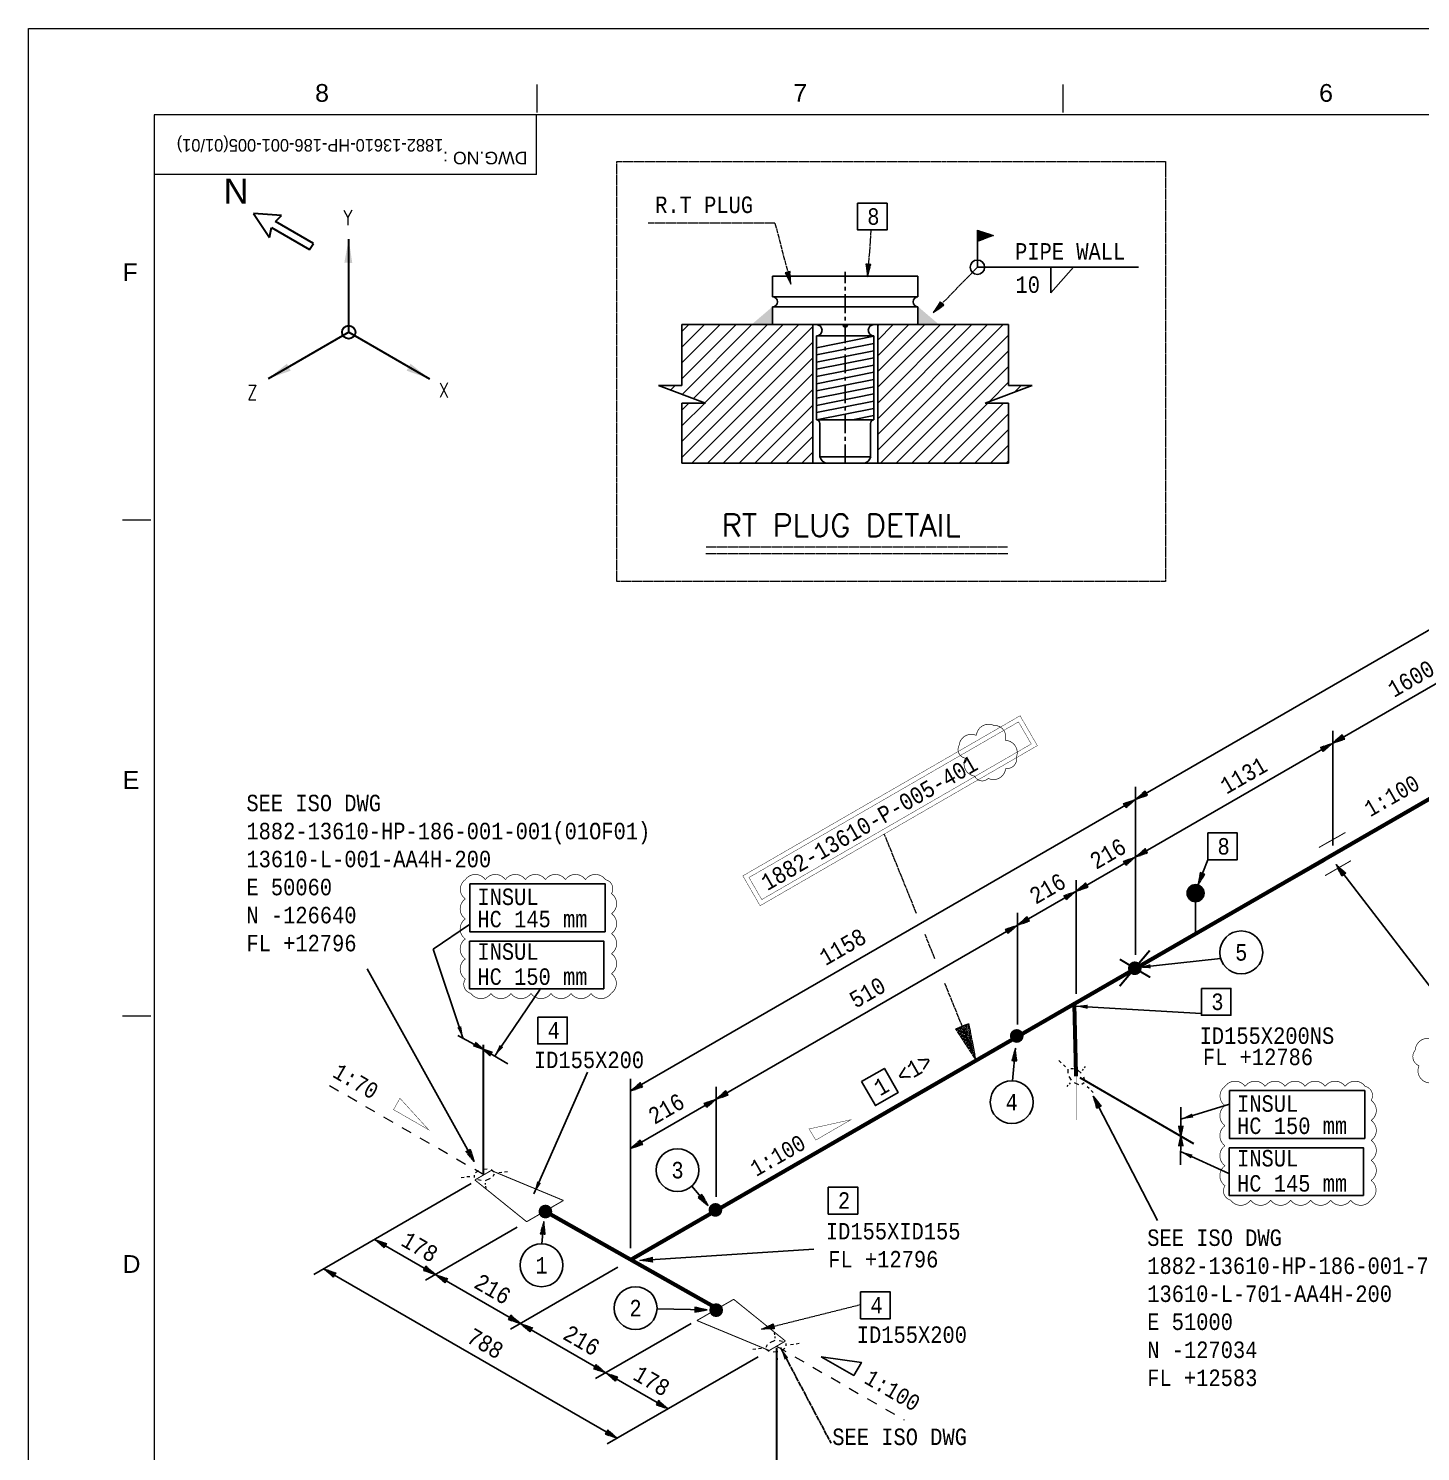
# Model space of a CAD drawing. Header units: inches. Extents: x 1131 to 1972, y 12 to 606.
# Drawn here: x 1131.3 to 1409.6, y 322.1 to 606.5 of the extents above; entities that cross this region are included whole.
import ezdxf
from ezdxf.enums import TextEntityAlignment as Align

# ---------------------------------------------------------------- set-up
doc = ezdxf.new("R2010")
doc.units = ezdxf.units.IN
doc.header["$MEASUREMENT"] = 0
for name, pattern in [('CENTER', [2, 1.25, -0.25, 0.25, -0.25]), ('Dashed', [4.18782, 2.09391, -2.09391]), ('Solid', [1, 1, 0])]:
    doc.linetypes.add(name, pattern=pattern)
for name, color, linetype in [('1', 7, 'Continuous'), ('2', 2, 'Continuous'), ('3', 7, 'Continuous'), ('4', 7, 'Continuous'), ('BG 0 -1', 7, 'Continuous'), ('Border', 7, 'Continuous'), ('CO', 7, 'Continuous'), ('DIM-LINES', 7, 'Continuous'), ('DIM-TEXT', 7, 'Continuous'), ('DIMLINES', 7, 'Continuous'), ('FITTINGS', 7, 'Continuous'), ('FRAME', 7, 'Continuous'), ('ISO-TEXT', 7, 'Continuous'), ('NOZZLES', 7, 'Continuous'), ('PIPE', 7, 'Continuous'), ('Rev.4', 6, 'Continuous'), ('WELDS', 7, 'Continuous')]:
    doc.layers.add(name, color=color, linetype=linetype)
for name, color, linetype, lineweight in [('dottedUndimensionedSymbol', 2, 'Dashed', 13), ('fittingDimension', 2, 'Solid', 13), ('materialLabel', 2, 'Solid', 13), ('spool', 2, 'Solid', 13), ('weldCyanLabel', 4, 'Solid', 13), ('weldDimension', 2, 'Solid', 13)]:
    doc.layers.add(name, color=color, linetype=linetype, lineweight=lineweight)
doc.styles.add('Arial', font='arial.ttf')
doc.styles.add('fixedText', font='MONOTXT8.shx', dxfattribs={"width": 0.85})
doc.styles.add('MONOTXT', font='MONOTXT.shx', dxfattribs={"width": 0.8})
doc.styles.add('ROMANS', font='romans.shx', dxfattribs={"width": 0.8})
doc.styles.get("Standard").update_dxf_attribs({"font": 'arial.ttf'})
doc.dimstyles.new('ISO-25', dxfattribs={"dimtxt": 2.5, "dimasz": 2.5, "dimexe": 1.25, "dimexo": 0.625, "dimtad": 1, "dimtxsty": 'Standard', "dimcen": 2.5, "dimclre": 4, "dimadec": 0, "dimazin": 0, "dimtfac": 1, "dimtmove": 0, "dimatfit": 3, "dimfxl": 1, "dimarcsym": 0})

msp = doc.modelspace()

# ---------------------------------------------------------------- hatches: boundary and pattern name
at = {"linetype": 'Continuous'}
msp.add_hatch(color=2, dxfattribs=at).paths.add_polyline_path([(1364.58, 435.35), (1364.72, 435.35), (1364.87, 435.33), (1365.01, 435.3), (1365.16, 435.25), (1365.29, 435.19), (1365.42, 435.13), (1365.55, 435.05), (1365.67, 434.96), (1365.77, 434.86), (1365.87, 434.75), (1365.96, 434.63), (1366.04, 434.51), (1366.11, 434.37), (1366.17, 434.24), (1366.21, 434.1), (1366.25, 433.95), (1366.26, 433.81), (1366.27, 433.66), (1366.26, 433.51), (1366.25, 433.36), (1366.21, 433.22), (1366.17, 433.08), (1366.11, 432.94), (1366.04, 432.81), (1365.96, 432.69), (1365.87, 432.57), (1365.77, 432.46), (1365.67, 432.36), (1365.55, 432.27), (1365.42, 432.19), (1365.29, 432.12), (1365.16, 432.06), (1365.01, 432.02), (1364.87, 431.99), (1364.72, 431.97), (1364.58, 431.96), (1364.43, 431.97), (1364.28, 431.99), (1364.14, 432.02), (1364, 432.06), (1363.86, 432.12), (1363.73, 432.19), (1363.6, 432.27), (1363.49, 432.36), (1363.38, 432.46), (1363.28, 432.57), (1363.19, 432.69), (1363.11, 432.81), (1363.04, 432.94), (1362.98, 433.08), (1362.94, 433.22), (1362.91, 433.36), (1362.89, 433.51), (1362.88, 433.66), (1362.89, 433.81), (1362.91, 433.95), (1362.94, 434.1), (1362.98, 434.24), (1363.04, 434.37), (1363.11, 434.51), (1363.19, 434.63), (1363.28, 434.75), (1363.38, 434.86), (1363.49, 434.96), (1363.6, 435.05), (1363.73, 435.13), (1363.86, 435.19), (1364, 435.25), (1364.14, 435.3), (1364.28, 435.33), (1364.43, 435.35)])
at = {"layer": '2'}
for points in [[(1220.33, 403.13), (1222.17, 402.49), (1220.73, 403.77)], [(1223.93, 401.85), (1222.09, 402.49), (1223.53, 401.21)]]:
    msp.add_hatch(color=4, dxfattribs=at).paths.add_polyline_path(points)
at = {"layer": '4'}
h = msp.add_hatch(dxfattribs=at)
h.set_pattern_fill('ANSI31', color=4, scale=0.7, style=0)
h.set_pattern_definition([(45, (4568.7132, -12481.9308), (-1.57154482, 1.57154482), [])])
h.paths.add_polyline_path([(1322.5, 531.6), (1331.93, 535.13), (1327.22, 535.13), (1327.22, 547.29), (1301.23, 547.29), (1301.06, 547.13), (1301.06, 519.6), (1327.08, 519.6), (1327.22, 519.74), (1327.22, 531.6)])
h.paths.add_polyline_path([(1266.64, 531.6), (1261.92, 531.6), (1261.92, 519.6), (1288.08, 519.6), (1288.08, 547.29), (1261.92, 547.29), (1261.92, 535.13), (1257.21, 535.13)])
at = {"layer": 'DIM-LINES'}
for points in [[(1361.24, 387.04), (1361.64, 385.12), (1362.04, 387.04)], [(1362.04, 383.2), (1361.64, 385.12), (1361.24, 383.2)]]:
    msp.add_hatch(color=4, dxfattribs=at).paths.add_polyline_path(points)
at = {"layer": 'weldCyanLabel'}
h = msp.add_hatch(color=2, dxfattribs=at)
h.dxf.hatch_style = 1
h.paths.add_polyline_path([(1320.98, 566.17), (1320.98, 563.89), (1324.18, 565.11)])
at = {"layer": 'WELDS'}
h = msp.add_hatch(color=2, dxfattribs=at)
edge = h.paths.add_edge_path(flags=0)
edge.add_arc((1352.44, 418.65), 1.38, 180, 540, ccw=False)
h = msp.add_hatch(color=2, dxfattribs=at)
edge = h.paths.add_edge_path(flags=0)
edge.add_arc((1328.84, 405.12), 1.38, 180, 540, ccw=False)
h = msp.add_hatch(color=2, dxfattribs=at)
edge = h.paths.add_edge_path(flags=0)
edge.add_arc((1234.62, 370.02), 1.38, 180, 540, ccw=False)
h = msp.add_hatch(color=2, dxfattribs=at)
edge = h.paths.add_edge_path(flags=0)
edge.add_arc((1268.61, 370.35), 1.38, 180, 540, ccw=False)
h = msp.add_hatch(color=2, dxfattribs=at)
edge = h.paths.add_edge_path(flags=0)
edge.add_arc((1268.76, 350.31), 1.38, 180, 540, ccw=False)

# ---------------------------------------------------------------- linework, layer by layer
at = {"color": 2}
for p, q in [((1280.05, 550.87), (1280.05, 547.29)), ((1309.09, 550.87), (1309.09, 547.29)), ((1364.58, 425.36), (1364.58, 433.27))]:
    msp.add_line(p, q, dxfattribs=at)
at = {"color": 2, "linetype": 'Continuous'}
msp.add_circle((1364.58, 433.66), 1.7, dxfattribs=at)
at = {"layer": '1', "color": 1, "linetype": 'CENTER', "ltscale": 3}
msp.add_line((1294.57, 519.6), (1294.57, 557.85), dxfattribs=at)
at = {"layer": '2', "color": 4}
for p, q in [((1392.69, 439.36), (1419.26, 404.79)), ((1220.38, 380.06), (1199, 418.54)), ((1217.13, 405.21), (1222.17, 402.49)), ((1222.17, 402.49), (1220.33, 403.13)), ((1220.73, 403.77), (1222.17, 402.49)), ((1222.09, 402.49), (1223.93, 401.85)), ((1223.53, 401.21), (1222.09, 402.49)), ((1222.09, 402.49), (1227.13, 399.53)), ((1344.15, 393.08), (1356.99, 368.22)), ((1253.48, 360.24), (1288.26, 362.48))]:
    msp.add_line(p, q, dxfattribs=at)
at = {"layer": '2', "color": 2, "linetype": 'Dashed', "lineweight": 9}
for p, q in [((1222.3, 377.36), (1189.68, 396.19)), ((1280.84, 343.11), (1306.34, 328.38))]:
    msp.add_line(p, q, dxfattribs=at)
at = {"layer": '2', "color": 4}
for points in [[(1297.01, 571.57), (1302.91, 571.57), (1302.91, 566.21), (1297.01, 566.21)], [(1367.01, 445.69), (1372.91, 445.69), (1372.91, 440.33), (1367.01, 440.33)], [(1219.5, 435.54), (1246.56, 435.54), (1246.56, 425.95), (1219.5, 425.95)], [(1219.42, 424.08), (1246.27, 424.08), (1246.27, 414.57), (1219.42, 414.57)], [(1365.77, 414.61), (1371.67, 414.61), (1371.67, 409.25), (1365.77, 409.25)], [(1233.09, 408.9), (1238.99, 408.9), (1238.99, 403.54), (1233.09, 403.54)], [(1297.81, 395.99), (1302.38, 398.63), (1305.15, 393.82), (1300.59, 391.19)], [(1371.36, 394.21), (1398.42, 394.21), (1398.42, 384.63), (1371.36, 384.63)], [(1371.29, 382.76), (1398.13, 382.76), (1398.13, 373.25), (1371.29, 373.25)], [(1291.15, 374.9), (1297.05, 374.9), (1297.05, 369.53), (1291.15, 369.53)], [(1297.64, 353.97), (1303.54, 353.97), (1303.54, 348.61), (1297.64, 348.61)]]:
    msp.add_lwpolyline(points, close=True, dxfattribs=at)
at = {"layer": '2', "color": 4, "const_width": 0.3}
for points in [[(1220.33, 403.13), (1222.17, 402.49), (1220.73, 403.77)], [(1223.93, 401.85), (1222.09, 402.49), (1223.53, 401.21)]]:
    msp.add_lwpolyline(points, close=True, dxfattribs=at)
at = {"layer": '2', "color": 4}
for centre in [(1373.72, 421.82), (1327.84, 391.89), (1261.03, 378.3), (1233.84, 359.29), (1252.64, 350.72)]:
    msp.add_circle(centre, 4.29, dxfattribs=at)
at = {"layer": '3', "color": 2}
for p, q in [((1320.98, 558.77), (1320.98, 566.17)), ((1320.98, 558.77), (1353.19, 558.77)), ((1335.63, 553.67), (1340.16, 558.77)), ((1335.63, 558.77), (1335.63, 553.67))]:
    msp.add_line(p, q, dxfattribs=at)
at = {"layer": '3', "color": 3}
for p, q in [((1280.05, 556.95), (1280.05, 552.83)), ((1280.05, 556.95), (1309.09, 556.95)), ((1309.09, 556.95), (1309.09, 552.83)), ((1280.05, 552.83), (1309.09, 552.83)), ((1280.05, 550.87), (1309.09, 550.87)), ((1261.92, 535.13), (1261.92, 547.29)), ((1261.92, 547.29), (1327.22, 547.29)), ((1288.08, 547.29), (1288.08, 519.6)), ((1301.06, 547.29), (1301.06, 519.6)), ((1327.22, 535.13), (1327.22, 547.29)), ((1288.8, 545.03), (1300.3, 545.03)), ((1288.8, 545.03), (1288.8, 528.26)), ((1288.8, 542.68), (1300.3, 544.97)), ((1288.8, 541.24), (1300.3, 543.53)), ((1300.3, 545.03), (1300.3, 528.26)), ((1288.8, 539.8), (1300.3, 542.09)), ((1288.8, 538.36), (1300.3, 540.65)), ((1288.8, 536.91), (1300.3, 539.21)), ((1288.8, 535.47), (1300.3, 537.76)), ((1257.21, 535.13), (1261.92, 535.13)), ((1257.21, 535.13), (1266.64, 531.6)), ((1288.8, 534.03), (1300.3, 536.32)), ((1288.8, 532.59), (1300.3, 534.88)), ((1331.93, 535.13), (1322.5, 531.6)), ((1331.93, 535.13), (1327.22, 535.13)), ((1288.8, 531.15), (1300.3, 533.44)), ((1288.8, 529.7), (1300.3, 532)), ((1261.92, 531.6), (1266.64, 531.6)), ((1261.92, 519.6), (1261.92, 531.6)), ((1288.8, 528.26), (1300.3, 530.55)), ((1296.03, 528.26), (1300.3, 529.11)), ((1327.22, 531.6), (1322.5, 531.6)), ((1327.22, 519.6), (1327.22, 531.6)), ((1288.8, 528.26), (1300.3, 528.26)), ((1289.5, 527.56), (1289.5, 520.88)), ((1299.64, 527.56), (1299.64, 520.88)), ((1289.5, 520.88), (1299.64, 520.88)), ((1261.92, 519.6), (1327.22, 519.6))]:
    msp.add_line(p, q, dxfattribs=at)
at = {"layer": '3'}
msp.add_line((1290.69, 519.6), (1298.44, 519.6), dxfattribs=at)
at = {"layer": '3', "color": 3}
msp.add_lwpolyline([(1294.28, 547.29, 0.589, 0.589, 1.191456), (1294.86, 547.29, 0, 0, 0)], format="xyseb", dxfattribs=at)
for centre, radius, start, end in [((1280.05, 551.85), 0.982, 270, 90), ((1309.09, 551.85), 0.982, 90, 270), ((1288.8, 546.16), 1.13, 270, 90), ((1300.3, 546.16), 1.13, 90, 270), ((1288.8, 527.56), 0.7, 0, 90), ((1300.34, 527.56), 0.703, 93.9739, 179.9026), ((1291.21, 521.28), 1.76, 193.1432, 252.9181), ((1297.93, 521.28), 1.76, 287.0819, 346.8568)]:
    msp.add_arc(centre, radius, start, end, dxfattribs=at)
at = {"layer": '4', "color": 4}
for p, q in [((1251.66, 394.13), (1531.15, 555.49)), ((1251.66, 382.62), (1531.15, 543.98)), ((1200.46, 364.47), (1259.15, 330.59)), ((1190.29, 358.6), (1248.98, 324.72))]:
    msp.add_line(p, q, dxfattribs=at)
at = {"layer": '4', "color": 2}
for p, q in [((1392.01, 443.19), (1392.01, 466.1)), ((1352.6, 421.35), (1352.6, 454.89)), ((1340.7, 413.54), (1340.7, 436.23)), ((1329, 407.44), (1329, 429.72)), ((1251.66, 362.73), (1251.66, 396.57)), ((1268.77, 372.99), (1268.77, 394.94)), ((1219.78, 375.63), (1188.3, 357.45)), ((1229, 366.91), (1210.63, 356.3)), ((1249.12, 358.9), (1227.62, 346.5)), ((1263.76, 347.68), (1244.66, 336.66)), ((1277.15, 340.98), (1247, 323.57))]:
    msp.add_line(p, q, dxfattribs=at)
at = {"layer": '4', "color": 4}
msp.add_lwpolyline([(1289.75, 341), (1297.78, 339.87), (1296.25, 337.27), (1289.75, 341)], dxfattribs=at)
at = {"layer": '4', "color": 2}
msp.add_circle((1320.98, 558.77), 1.44, dxfattribs=at)
at = {"layer": '4', "color": 4}
for points in [[(1280.05, 550.91), (1275.81, 547.29), (1280.05, 547.29)], [(1309.09, 550.91), (1313.33, 547.29), (1309.09, 547.29)]]:
    msp.add_solid(points, dxfattribs=at)
at = {"layer": 'BG 0 -1', "color": 7, "linetype": 'Continuous', "lineweight": 9}
for p, q in [((1131.28, 12.49), (1131.28, 606.49)), ((1131.28, 606.49), (1972.28, 606.49)), ((1232.98, 589.66), (1232.98, 595.32)), ((1338.11, 589.66), (1338.11, 595.32)), ((1947.22, 589.24), (1156.4, 589.24)), ((1156.4, 589.24), (1156.4, 30.6)), ((1232.81, 577.27), (1232.81, 589.24)), ((1232.81, 577.27), (1156.4, 577.27)), ((1155.77, 508.2), (1150.11, 508.2)), ((1155.77, 409.06), (1150.11, 409.06))]:
    msp.add_line(p, q, dxfattribs=at)
at = {"layer": 'CO', "color": 2, "linetype": 'Continuous'}
for p, q in [((1301.06, 547.13), (1301.23, 547.29)), ((1327.08, 519.6), (1327.22, 519.74))]:
    msp.add_line(p, q, dxfattribs=at)
at = {"layer": 'DIM-LINES', "color": 4}
for p, q in [((1367.06, 440.33), (1365.07, 435.27)), ((1328.02, 396.17), (1328.56, 402.65)), ((1361.64, 385.11), (1361.64, 390.87)), ((1361.64, 385.12), (1361.24, 387.04)), ((1361.24, 387.04), (1362.04, 387.04)), ((1362.04, 387.04), (1361.64, 385.12)), ((1361.24, 383.2), (1361.64, 385.12)), ((1361.56, 379.35), (1361.64, 385.11)), ((1361.64, 385.12), (1362.04, 383.2)), ((1362.04, 383.2), (1361.24, 383.2)), ((1263.88, 375.09), (1267.15, 371.24)), ((1233.93, 363.57), (1234.31, 368.04)), ((1256.93, 350.56), (1266.96, 350.36))]:
    msp.add_line(p, q, dxfattribs=at)
at = {"layer": 'DIM-LINES', "color": 4, "const_width": 0.3}
for points in [[(1361.24, 387.04), (1361.64, 385.12), (1362.04, 387.04)], [(1362.04, 383.2), (1361.64, 385.12), (1361.24, 383.2)]]:
    msp.add_lwpolyline(points, close=True, dxfattribs=at)
at = {"layer": 'DIMLINES', "color": 2, "linetype": 'Continuous', "lineweight": 30}
for p, q in [((1222.17, 403.37), (1222.17, 377.45)), ((1364.25, 383.54), (1341.53, 396.74)), ((1280.85, 342.78), (1280.85, 316.86))]:
    msp.add_line(p, q, dxfattribs=at)
at = {"layer": 'dottedUndimensionedSymbol', "flags": 128}
for points in [[(1337.28, 400.19), (1337.75, 399.75)], [(1338.18, 399.36), (1338.59, 398.98)], [(1339.14, 397.67), (1339.14, 398.47)], [(1339.63, 398.61), (1340.21, 398.61)], [(1341.05, 398.29), (1341.69, 397.66)], [(1342.13, 398.47), (1341.91, 398.23)], [(1342.55, 399), (1342.34, 398.72)], [(1339.81, 396.31), (1339.35, 396.99)], [(1339.38, 395.49), (1339.6, 395.73)], [(1341.22, 395.37), (1340.38, 395.75)], [(1342.29, 395.75), (1341.85, 395.42)], [(1342.2, 396.98), (1342.41, 396.3)], [(1338.89, 395.03), (1339.15, 395.26)], [(1343.33, 394.6), (1342.92, 394.98)], [(1344.15, 393.85), (1343.74, 394.22)], [(1222.04, 378.52), (1222.99, 378.58)], [(1222.09, 380.07), (1222.13, 379.75)], [(1222.17, 379.43), (1222.21, 379.11)], [(1223.81, 378.43), (1224.37, 377.99)], [(1217.78, 376.82), (1218.37, 376.92)], [(1218.94, 377), (1219.49, 377.06)], [(1220.47, 376.8), (1220.44, 377.31)], [(1220.66, 377.83), (1221.23, 378.25)], [(1221.81, 376.22), (1221.09, 376.38)], [(1223.55, 376.6), (1222.57, 376.16)], [(1222.66, 375.41), (1222.62, 375.73)], [(1224.38, 377.52), (1224.12, 377.03)], [(1225.89, 377.85), (1225.34, 377.78)], [(1227.06, 377.96), (1226.46, 377.91)], [(1222.75, 374.71), (1222.7, 375.08)], [(1279.58, 343.87), (1280.56, 344.31)], [(1280.38, 345.76), (1280.43, 345.39)], [(1280.47, 345.06), (1280.51, 344.74)], [(1281.32, 344.25), (1282.04, 344.09)], [(1276.07, 342.51), (1276.67, 342.56)], [(1277.24, 342.62), (1277.79, 342.69)], [(1278.76, 342.95), (1279.02, 343.45)], [(1279.32, 342.04), (1278.76, 342.48)], [(1281.09, 341.96), (1280.15, 341.89)], [(1280.96, 341.04), (1280.92, 341.36)], [(1282.47, 342.64), (1281.91, 342.22)], [(1282.67, 343.68), (1282.69, 343.16)], [(1284.19, 343.48), (1283.64, 343.41)], [(1285.35, 343.65), (1284.76, 343.55)], [(1281.04, 340.4), (1281, 340.72)]]:
    msp.add_lwpolyline(points, dxfattribs=at)
at = {"layer": 'FITTINGS', "color": 2, "linetype": 'ByBlock', "const_width": 0.2}
for points in [[(1389.25, 442.79), (1394.55, 445.79)], [(1395.67, 440.16), (1390.47, 437.16)]]:
    msp.add_lwpolyline(points, dxfattribs=at)
at = {"layer": 'FITTINGS', "color": 2, "const_width": 0.2}
for points in [[(1223.79, 378.23), (1220.54, 376.35)], [(1238.23, 372.24), (1223.79, 378.23)], [(1220.53, 376.33), (1230.87, 367.99)], [(1230.87, 367.99), (1238.23, 372.24)], [(1272.26, 352.48), (1264.91, 348.24)], [(1282.61, 344.14), (1272.26, 352.48)], [(1264.91, 348.24), (1279.35, 342.25)], [(1279.35, 342.25), (1282.59, 344.13)]]:
    msp.add_lwpolyline(points, dxfattribs=at)
at = {"layer": 'FRAME', "color": 2, "linetype": 'Continuous', "lineweight": 30}
for p, q in [((1176.28, 569.49), (1179.48, 564.69)), ((1181.88, 569.09), (1176.28, 569.49)), ((1180.68, 567.89), (1181.88, 569.09)), ((1179.48, 564.69), (1179.88, 566.69)), ((1179.88, 566.69), (1187.48, 562.29)), ((1188.28, 563.49), (1180.68, 567.89)), ((1187.48, 562.29), (1188.28, 563.49)), ((1195.3, 545.79), (1195.3, 564.4)), ((1195.3, 545.79), (1195.3, 564.4)), ((1195.3, 545.79), (1179.18, 536.48)), ((1195.3, 545.79), (1179.18, 536.48)), ((1195.3, 545.79), (1211.42, 536.48)), ((1195.3, 545.79), (1211.42, 536.48))]:
    msp.add_line(p, q, dxfattribs=at)
at = {"layer": 'FRAME', "color": 4, "linetype": 'ByBlock'}
for points in [[(1205.54, 392.66, 0.08, 0.08, 0), (1204.27, 390.39, 0.08, 0.08, 0), (1211.32, 386.34, 0.08, 0.08, 0)], [(1287.33, 386.53, 0.08, 0.08, 0), (1288.66, 384.3, 0.08, 0.08, 0), (1295.7, 388.38, 0.08, 0.08, 0)]]:
    msp.add_lwpolyline(points, format="xyseb", close=True, dxfattribs=at)
at = {"layer": 'FRAME', "color": 2, "linetype": 'Continuous', "lineweight": 30}
msp.add_circle((1195.3, 545.79), 1.33, dxfattribs=at)
msp.add_circle((1195.3, 545.79), 1.33, dxfattribs=at)
for points in [[(1194.43, 559.66), (1196.01, 559.63), (1195.3, 564.4)], [(1194.43, 559.66), (1196.01, 559.63), (1195.3, 564.4)], [(1183.72, 538.09), (1182.95, 539.48), (1179.18, 536.48)], [(1183.72, 538.09), (1182.95, 539.48), (1179.18, 536.48)], [(1206.88, 538.09), (1207.65, 539.48), (1211.42, 536.48)], [(1206.88, 538.09), (1207.65, 539.48), (1211.42, 536.48)]]:
    msp.add_solid(points, dxfattribs=at)
at = {"layer": 'ISO-TEXT', "color": 2, "linetype": 'ByBlock', "const_width": 0.08, "flags": 128}
for points in [[(1277.54, 431.15), (1274.09, 437.12), (1329.51, 469.12), (1332.96, 463.15)], [(1277.87, 432.38), (1275.32, 436.79), (1329.19, 467.89), (1331.74, 463.48)]]:
    msp.add_lwpolyline(points, close=True, dxfattribs=at)
at = {"layer": 'materialLabel', "color": 4, "flags": 128}
for points in [[(1280.51, 567.59), (1283.7, 555.37)], [(1299.7, 566.15), (1299.02, 556.85)], [(1283.7, 555.37), (1283.54, 557.9), (1282.58, 557.64), (1283.7, 555.37), (1283.58, 555.85), (1283.44, 557.88), (1282.67, 557.67), (1283.58, 555.85), (1283.45, 556.33), (1283.35, 557.85), (1282.77, 557.7), (1283.45, 556.33), (1283.32, 556.81), (1283.25, 557.82), (1282.87, 557.72), (1283.32, 556.81), (1283.19, 557.29), (1283.16, 557.8), (1282.96, 557.75), (1283.19, 557.29)], [(1299.02, 556.85), (1299.68, 559.3), (1298.69, 559.37), (1299.02, 556.85), (1299.05, 557.35), (1299.58, 559.31), (1298.79, 559.36), (1299.05, 557.35), (1299.09, 557.85), (1299.48, 559.32), (1298.89, 559.36), (1299.09, 557.85), (1299.12, 558.34), (1299.38, 559.32), (1298.99, 559.35), (1299.12, 558.34), (1299.15, 558.84), (1299.29, 559.33), (1299.09, 559.34), (1299.15, 558.84)], [(1320.98, 558.77), (1312.16, 549.72)], [(1312.16, 549.72), (1314.24, 551.17), (1313.53, 551.86), (1312.16, 549.72), (1312.5, 550.08), (1314.17, 551.23), (1313.6, 551.79), (1312.5, 550.08), (1312.85, 550.43), (1314.1, 551.3), (1313.67, 551.72), (1312.85, 550.43), (1313.19, 550.79), (1314.03, 551.37), (1313.74, 551.65), (1313.19, 550.79), (1313.54, 551.15), (1313.96, 551.44), (1313.81, 551.58), (1313.54, 551.15)]]:
    msp.add_lwpolyline(points, dxfattribs=at)
at = {"layer": 'NOZZLES', "const_width": 0.8}
for points in [[(1251.81, 360.46), (1523.85, 517.42)], [(1382.59, 435.92), (1390.29, 440.32)], [(1340.7, 397.03), (1340.35, 411.55)], [(1268.91, 350.66), (1234.53, 370.1)]]:
    msp.add_lwpolyline(points, dxfattribs=at)
at = {"layer": 'PIPE', "linetype": 'Dashed', "ltscale": 0.5, "const_width": 0.08}
msp.add_lwpolyline([(1340.7, 388.31), (1340.7, 397.03)], dxfattribs=at)
at = {"layer": 'Rev.4', "color": 1, "const_width": 0.132}
for points in [[(1317.32, 463.17, -0.520567), (1320.78, 465.18, -0.520567), (1324.23, 467.2, -0.520567), (1326.54, 464.2, -0.520567), (1328.78, 460.88, -0.520567), (1326.62, 458.58, -0.520567), (1323.14, 456.6, -0.520567), (1320.41, 457.07, -0.520567), (1318.6, 460.64, -0.520567)], [(1218.62, 436.36, -0.520567), (1222.62, 436.36, -0.520567), (1226.62, 436.36, -0.520567), (1230.62, 436.36, -0.520567), (1234.62, 436.36, -0.520567), (1238.62, 436.36, -0.520567), (1242.62, 436.36, -0.520567), (1246.62, 436.36, -0.520567), (1247.82, 433.56, -0.520567), (1247.82, 429.56, -0.520567), (1247.82, 425.56, -0.520567), (1247.82, 421.56, -0.520567), (1247.82, 417.56, -0.520567), (1247.74, 413.63, -0.520567), (1243.74, 413.63, -0.520567), (1239.74, 413.63, -0.520567), (1235.74, 413.63, -0.520567), (1231.74, 413.63, -0.520567), (1227.74, 413.63, -0.520567), (1223.74, 413.63, -0.520567), (1219.74, 413.63, -0.520567), (1218.62, 416.51, -0.520567), (1218.62, 420.51, -0.520567), (1218.62, 424.51, -0.520567), (1218.62, 428.51, -0.520567), (1218.62, 432.51, -0.520567)], [(1370.48, 395.04, -0.520567), (1374.48, 395.04, -0.520567), (1378.48, 395.04, -0.520567), (1382.48, 395.04, -0.520567), (1386.48, 395.04, -0.520567), (1390.48, 395.04, -0.520567), (1394.48, 395.04, -0.520567), (1398.48, 395.04, -0.520567), (1399.68, 392.24, -0.520567), (1399.68, 388.24, -0.520567), (1399.68, 384.24, -0.520567), (1399.68, 380.24, -0.520567), (1399.68, 376.24, -0.520567), (1399.6, 372.31, -0.520567), (1395.6, 372.31, -0.520567), (1391.6, 372.31, -0.520567), (1387.6, 372.31, -0.520567), (1383.6, 372.31, -0.520567), (1379.6, 372.31, -0.520567), (1375.6, 372.31, -0.520567), (1371.6, 372.31, -0.520567), (1370.48, 375.19, -0.520567), (1370.48, 379.19, -0.520567), (1370.48, 383.19, -0.520567), (1370.48, 387.19, -0.520567), (1370.48, 391.19, -0.520567)]]:
    msp.add_lwpolyline(points, format="xyb", close=True, dxfattribs=at)
msp.add_lwpolyline([(1411.3, 395.74, -0.520567), (1409.26, 399.17, -0.520567), (1408.51, 402.3, -0.520567), (1411.88, 404.44, -0.520567)], format="xyb", dxfattribs=at)
at = {"layer": 'spool', "color": 4, "flags": 128}
msp.add_lwpolyline([(1320.56, 400.61), (1316.65, 406.55), (1319.23, 407.6), (1320.56, 400.61), (1320.04, 401.9), (1316.9, 406.66), (1318.97, 407.5), (1320.04, 401.9), (1319.51, 403.2), (1317.16, 406.76), (1318.72, 407.39), (1319.51, 403.2), (1318.99, 404.49), (1317.42, 406.87), (1318.46, 407.29), (1318.99, 404.49), (1318.46, 405.78), (1317.68, 406.97), (1318.2, 407.18), (1318.46, 405.78)], dxfattribs=at)
at = {"layer": 'weldCyanLabel'}
for p, q in [((1280.51, 567.59), (1255.15, 567.59)), ((1308.81, 429.6), (1302.37, 445.48)), ((1312.5, 420.51), (1310.51, 425.42)), ((1320.56, 400.61), (1314.48, 415.6))]:
    msp.add_line(p, q, dxfattribs=at)
at = {"layer": 'weldCyanLabel', "color": 2}
for p, q in [((1320.98, 566.17), (1324.18, 565.11)), ((1324.18, 565.11), (1320.98, 563.89)), ((1266.67, 501.55), (1327.05, 501.55)), ((1266.73, 502.86), (1327.02, 502.86))]:
    msp.add_line(p, q, dxfattribs=at)
msp.add_lwpolyline([(1248.9, 579.9), (1358.56, 579.9), (1358.56, 495.94), (1248.9, 495.94)], close=True, dxfattribs=at)
at = {"layer": 'weldDimension', "color": 4}
msp.add_line((1277.82, 346.49), (1297.64, 351.45), dxfattribs=at)
at = {"layer": 'weldDimension', "color": 4, "flags": 128}
for points in [[(1392.01, 463.65), (1390.1, 461.97), (1389.6, 462.84), (1392.01, 463.65), (1391.58, 463.4), (1390.05, 462.06), (1389.65, 462.75), (1391.58, 463.4), (1391.14, 463.15), (1390, 462.15), (1389.7, 462.66), (1391.14, 463.15), (1390.71, 462.9), (1389.95, 462.23), (1389.75, 462.58), (1390.71, 462.9), (1390.28, 462.66), (1389.9, 462.32), (1389.8, 462.49), (1390.28, 462.66)], [(1392.01, 463.65), (1394.42, 464.47), (1393.92, 465.33), (1392.01, 463.65), (1392.44, 463.9), (1394.37, 464.55), (1393.97, 465.24), (1392.44, 463.9), (1392.87, 464.15), (1394.32, 464.64), (1394.02, 465.16), (1392.87, 464.15), (1393.3, 464.4), (1394.27, 464.73), (1394.07, 465.07), (1393.3, 464.4), (1393.73, 464.65), (1394.22, 464.81), (1394.12, 464.98), (1393.73, 464.65)], [(1352.6, 452.4), (1350.69, 450.73), (1350.19, 451.59), (1352.6, 452.4), (1352.17, 452.15), (1350.64, 450.81), (1350.24, 451.5), (1352.17, 452.15), (1351.73, 451.9), (1350.59, 450.9), (1350.29, 451.42), (1351.73, 451.9), (1351.3, 451.66), (1350.54, 450.98), (1350.34, 451.33), (1351.3, 451.66), (1350.87, 451.41), (1350.49, 451.07), (1350.39, 451.24), (1350.87, 451.41)], [(1352.6, 452.4), (1355, 453.22), (1354.51, 454.08), (1352.6, 452.4), (1353.03, 452.65), (1354.95, 453.3), (1354.56, 453.99), (1353.03, 452.65), (1353.46, 452.9), (1354.91, 453.39), (1354.61, 453.91), (1353.46, 452.9), (1353.89, 453.15), (1354.86, 453.48), (1354.66, 453.82), (1353.89, 453.15), (1354.32, 453.4), (1354.81, 453.56), (1354.71, 453.74), (1354.32, 453.4)], [(1352.6, 440.9), (1350.69, 439.22), (1350.19, 440.08), (1352.6, 440.9), (1352.17, 440.65), (1350.64, 439.31), (1350.24, 440), (1352.17, 440.65), (1351.73, 440.4), (1350.59, 439.39), (1350.29, 439.91), (1351.73, 440.4), (1351.3, 440.15), (1350.54, 439.48), (1350.34, 439.82), (1351.3, 440.15), (1350.87, 439.9), (1350.49, 439.57), (1350.39, 439.74), (1350.87, 439.9)], [(1352.6, 440.9), (1355, 441.71), (1354.51, 442.58), (1352.6, 440.9), (1353.03, 441.15), (1354.95, 441.8), (1354.56, 442.49), (1353.03, 441.15), (1353.46, 441.4), (1354.91, 441.89), (1354.61, 442.4), (1353.46, 441.4), (1353.89, 441.65), (1354.86, 441.97), (1354.66, 442.32), (1353.89, 441.65), (1354.32, 441.9), (1354.81, 442.06), (1354.71, 442.23), (1354.32, 441.9)], [(1392.69, 439.36), (1394.6, 437.69), (1393.81, 437.08), (1392.69, 439.36), (1392.99, 438.96), (1394.52, 437.63), (1393.89, 437.14), (1392.99, 438.96), (1393.3, 438.57), (1394.45, 437.56), (1393.97, 437.2), (1393.3, 438.57), (1393.6, 438.17), (1394.37, 437.5), (1394.05, 437.26), (1393.6, 438.17), (1393.91, 437.78), (1394.29, 437.44), (1394.13, 437.32), (1393.91, 437.78)], [(1340.7, 434.03), (1343.11, 434.85), (1342.61, 435.71), (1340.7, 434.03), (1341.14, 434.28), (1343.06, 434.93), (1342.66, 435.62), (1341.14, 434.28), (1341.57, 434.53), (1343.01, 435.02), (1342.71, 435.54), (1341.57, 434.53), (1342, 434.78), (1342.96, 435.11), (1342.76, 435.45), (1342, 434.78), (1342.43, 435.03), (1342.91, 435.19), (1342.81, 435.36), (1342.43, 435.03)], [(1365.07, 435.27), (1366.45, 437.41), (1365.52, 437.78), (1365.07, 435.27), (1365.25, 435.74), (1366.35, 437.45), (1365.61, 437.74), (1365.25, 435.74), (1365.44, 436.2), (1366.26, 437.48), (1365.7, 437.7), (1365.44, 436.2), (1365.62, 436.67), (1366.17, 437.52), (1365.8, 437.67), (1365.62, 436.67), (1365.8, 437.13), (1366.08, 437.56), (1365.89, 437.63), (1365.8, 437.13)], [(1340.7, 434.03), (1338.8, 432.35), (1338.3, 433.22), (1340.7, 434.03), (1340.27, 433.78), (1338.75, 432.44), (1338.35, 433.13), (1340.27, 433.78), (1339.84, 433.53), (1338.7, 432.53), (1338.4, 433.04), (1339.84, 433.53), (1339.41, 433.28), (1338.65, 432.61), (1338.45, 432.96), (1339.41, 433.28), (1338.98, 433.04), (1338.6, 432.7), (1338.5, 432.87), (1338.98, 433.04)], [(1329, 427.27), (1327.09, 425.59), (1326.59, 426.46), (1329, 427.27), (1328.56, 427.02), (1327.04, 425.68), (1326.64, 426.37), (1328.56, 427.02), (1328.13, 426.77), (1326.99, 425.77), (1326.69, 426.29), (1328.13, 426.77), (1327.7, 426.52), (1326.94, 425.85), (1326.74, 426.2), (1327.7, 426.52), (1327.27, 426.28), (1326.89, 425.94), (1326.79, 426.11), (1327.27, 426.28)], [(1329, 427.27), (1331.4, 428.09), (1330.91, 428.95), (1329, 427.27), (1329.43, 427.52), (1331.35, 428.17), (1330.96, 428.86), (1329.43, 427.52), (1329.86, 427.77), (1331.3, 428.26), (1331, 428.78), (1329.86, 427.77), (1330.29, 428.02), (1331.25, 428.35), (1331.05, 428.69), (1330.29, 428.02), (1330.72, 428.27), (1331.2, 428.43), (1331.1, 428.6), (1330.72, 428.27)], [(1328.56, 402.65), (1327.86, 400.21), (1328.85, 400.12), (1328.56, 402.65), (1328.52, 402.15), (1327.96, 400.2), (1328.75, 400.13), (1328.52, 402.15), (1328.48, 401.66), (1328.06, 400.19), (1328.65, 400.14), (1328.48, 401.66), (1328.44, 401.16), (1328.15, 400.18), (1328.55, 400.15), (1328.44, 401.16), (1328.39, 400.66), (1328.25, 400.17), (1328.45, 400.16), (1328.39, 400.66)], [(1251.66, 394.13), (1254.07, 394.94), (1253.57, 395.8), (1251.66, 394.13), (1252.09, 394.38), (1254.02, 395.03), (1253.62, 395.72), (1252.09, 394.38), (1252.52, 394.62), (1253.97, 395.11), (1253.67, 395.63), (1252.52, 394.62), (1252.95, 394.87), (1253.92, 395.2), (1253.72, 395.54), (1252.95, 394.87), (1253.38, 395.12), (1253.87, 395.29), (1253.77, 395.46), (1253.38, 395.12)], [(1268.77, 392.5), (1271.17, 393.31), (1270.68, 394.18), (1268.77, 392.5), (1269.2, 392.75), (1271.12, 393.4), (1270.73, 394.09), (1269.2, 392.75), (1269.63, 393), (1271.07, 393.49), (1270.78, 394), (1269.63, 393), (1270.06, 393.25), (1271.03, 393.57), (1270.83, 393.92), (1270.06, 393.25), (1270.49, 393.5), (1270.98, 393.66), (1270.88, 393.83), (1270.49, 393.5)], [(1344.15, 393.08), (1345.74, 391.09), (1344.86, 390.64), (1344.15, 393.08), (1344.38, 392.64), (1345.65, 391.05), (1344.95, 390.68), (1344.38, 392.64), (1344.61, 392.19), (1345.57, 391), (1345.03, 390.73), (1344.61, 392.19), (1344.84, 391.75), (1345.48, 390.96), (1345.12, 390.77), (1344.84, 391.75), (1345.07, 391.31), (1345.39, 390.91), (1345.21, 390.82), (1345.07, 391.31)], [(1268.77, 392.5), (1266.86, 390.82), (1266.36, 391.68), (1268.77, 392.5), (1268.34, 392.25), (1266.81, 390.91), (1266.41, 391.6), (1268.34, 392.25), (1267.9, 392), (1266.76, 390.99), (1266.46, 391.51), (1267.9, 392), (1267.47, 391.75), (1266.71, 391.08), (1266.51, 391.43), (1267.47, 391.75), (1267.04, 391.5), (1266.66, 391.17), (1266.56, 391.34), (1267.04, 391.5)], [(1251.66, 382.62), (1254.07, 383.44), (1253.57, 384.3), (1251.66, 382.62), (1252.09, 382.87), (1254.02, 383.52), (1253.62, 384.21), (1252.09, 382.87), (1252.52, 383.12), (1253.97, 383.61), (1253.67, 384.13), (1252.52, 383.12), (1252.95, 383.37), (1253.92, 383.69), (1253.72, 384.04), (1252.95, 383.37), (1253.38, 383.62), (1253.87, 383.78), (1253.77, 383.95), (1253.38, 383.62)], [(1220.38, 380.06), (1218.73, 382), (1219.6, 382.48), (1220.38, 380.06), (1220.14, 380.5), (1218.82, 382.05), (1219.51, 382.43), (1220.14, 380.5), (1219.89, 380.93), (1218.9, 382.09), (1219.43, 382.39), (1219.89, 380.93), (1219.65, 381.37), (1218.99, 382.14), (1219.34, 382.34), (1219.65, 381.37), (1219.41, 381.8), (1219.08, 382.19), (1219.25, 382.29), (1219.41, 381.8)], [(1267.15, 371.24), (1265.92, 373.46), (1265.16, 372.82), (1267.15, 371.24), (1266.83, 371.62), (1265.84, 373.4), (1265.23, 372.88), (1266.83, 371.62), (1266.5, 372), (1265.76, 373.33), (1265.31, 372.95), (1266.5, 372), (1266.18, 372.38), (1265.69, 373.27), (1265.38, 373.01), (1266.18, 372.38), (1265.86, 372.76), (1265.61, 373.2), (1265.46, 373.07), (1265.86, 372.76)], [(1234.31, 368.04), (1233.6, 365.6), (1234.59, 365.51), (1234.31, 368.04), (1234.26, 367.54), (1233.7, 365.59), (1234.5, 365.52), (1234.26, 367.54), (1234.22, 367.05), (1233.8, 365.58), (1234.4, 365.53), (1234.22, 367.05), (1234.18, 366.55), (1233.9, 365.57), (1234.3, 365.54), (1234.18, 366.55), (1234.14, 366.05), (1234, 365.56), (1234.2, 365.55), (1234.14, 366.05)], [(1200.46, 364.47), (1202.87, 363.66), (1202.37, 362.8), (1200.46, 364.47), (1200.9, 364.22), (1202.82, 363.57), (1202.42, 362.88), (1200.9, 364.22), (1201.33, 363.97), (1202.77, 363.49), (1202.47, 362.97), (1201.33, 363.97), (1201.76, 363.73), (1202.72, 363.4), (1202.52, 363.05), (1201.76, 363.73), (1202.19, 363.48), (1202.67, 363.31), (1202.57, 363.14), (1202.19, 363.48)], [(1190.29, 358.6), (1192.7, 357.79), (1192.2, 356.92), (1190.29, 358.6), (1190.72, 358.35), (1192.65, 357.7), (1192.25, 357.01), (1190.72, 358.35), (1191.16, 358.1), (1192.6, 357.61), (1192.3, 357.1), (1191.16, 358.1), (1191.59, 357.85), (1192.55, 357.53), (1192.35, 357.18), (1191.59, 357.85), (1192.02, 357.6), (1192.5, 357.44), (1192.4, 357.27), (1192.02, 357.6)], [(1212.62, 357.45), (1210.71, 359.13), (1210.22, 358.27), (1212.62, 357.45), (1212.19, 357.7), (1210.66, 359.04), (1210.27, 358.35), (1212.19, 357.7), (1211.76, 357.95), (1210.61, 358.96), (1210.32, 358.44), (1211.76, 357.95), (1211.33, 358.2), (1210.56, 358.87), (1210.37, 358.53), (1211.33, 358.2), (1210.9, 358.45), (1210.51, 358.78), (1210.42, 358.61), (1210.9, 358.45)], [(1253.48, 360.24), (1255.93, 360.9), (1256, 359.91), (1253.48, 360.24), (1253.98, 360.28), (1255.94, 360.8), (1255.99, 360.01), (1253.98, 360.28), (1254.47, 360.31), (1255.95, 360.7), (1255.99, 360.11), (1254.47, 360.31), (1254.97, 360.34), (1255.95, 360.6), (1255.98, 360.21), (1254.97, 360.34), (1255.47, 360.37), (1255.96, 360.5), (1255.97, 360.31), (1255.47, 360.37)], [(1212.62, 357.45), (1215.03, 356.64), (1214.53, 355.77), (1212.62, 357.45), (1213.05, 357.2), (1214.98, 356.55), (1214.58, 355.86), (1213.05, 357.2), (1213.49, 356.95), (1214.93, 356.47), (1214.63, 355.95), (1213.49, 356.95), (1213.92, 356.7), (1214.88, 356.38), (1214.68, 356.03), (1213.92, 356.7), (1214.35, 356.46), (1214.83, 356.29), (1214.73, 356.12), (1214.35, 356.46)], [(1266.96, 350.36), (1264.48, 350.91), (1264.46, 349.91), (1266.96, 350.36), (1266.46, 350.37), (1264.48, 350.81), (1264.46, 350.01), (1266.46, 350.37), (1265.96, 350.38), (1264.47, 350.71), (1264.46, 350.11), (1265.96, 350.38), (1265.46, 350.39), (1264.47, 350.61), (1264.46, 350.21), (1265.46, 350.39), (1264.97, 350.4), (1264.47, 350.51), (1264.47, 350.31), (1264.97, 350.4)], [(1229.61, 347.64), (1227.7, 349.32), (1227.21, 348.46), (1229.61, 347.64), (1229.18, 347.89), (1227.65, 349.23), (1227.26, 348.54), (1229.18, 347.89), (1228.75, 348.14), (1227.6, 349.15), (1227.31, 348.63), (1228.75, 348.14), (1228.32, 348.39), (1227.55, 349.06), (1227.35, 348.72), (1228.32, 348.39), (1227.89, 348.64), (1227.5, 348.98), (1227.4, 348.8), (1227.89, 348.64)], [(1229.61, 347.64), (1232.02, 346.83), (1231.52, 345.97), (1229.61, 347.64), (1230.04, 347.39), (1231.97, 346.74), (1231.57, 346.05), (1230.04, 347.39), (1230.48, 347.15), (1231.92, 346.66), (1231.62, 346.14), (1230.48, 347.15), (1230.91, 346.9), (1231.87, 346.57), (1231.67, 346.22), (1230.91, 346.9), (1231.34, 346.65), (1231.82, 346.48), (1231.72, 346.31), (1231.34, 346.65)], [(1277.82, 346.49), (1280.12, 347.58), (1280.36, 346.61), (1277.82, 346.49), (1278.31, 346.61), (1280.14, 347.48), (1280.34, 346.7), (1278.31, 346.61), (1278.79, 346.73), (1280.17, 347.38), (1280.31, 346.8), (1278.79, 346.73), (1279.27, 346.85), (1280.19, 347.29), (1280.29, 346.9), (1279.27, 346.85), (1279.76, 346.97), (1280.22, 347.19), (1280.26, 346.99), (1279.76, 346.97)], [(1246.65, 337.81), (1244.74, 339.48), (1244.24, 338.62), (1246.65, 337.81), (1246.22, 338.06), (1244.69, 339.4), (1244.29, 338.71), (1246.22, 338.06), (1245.79, 338.3), (1244.64, 339.31), (1244.34, 338.79), (1245.79, 338.3), (1245.36, 338.55), (1244.59, 339.22), (1244.39, 338.88), (1245.36, 338.55), (1244.92, 338.8), (1244.54, 339.14), (1244.44, 338.97), (1244.92, 338.8)], [(1246.65, 337.81), (1249.06, 336.99), (1248.56, 336.13), (1246.65, 337.81), (1247.08, 337.56), (1249.01, 336.91), (1248.61, 336.21), (1247.08, 337.56), (1247.51, 337.31), (1248.96, 336.82), (1248.66, 336.3), (1247.51, 337.31), (1247.95, 337.06), (1248.91, 336.73), (1248.71, 336.39), (1247.95, 337.06), (1248.38, 336.81), (1248.86, 336.65), (1248.76, 336.47), (1248.38, 336.81)], [(1259.15, 330.59), (1257.25, 332.27), (1256.75, 331.4), (1259.15, 330.59), (1258.72, 330.84), (1257.2, 332.18), (1256.8, 331.49), (1258.72, 330.84), (1258.29, 331.09), (1257.15, 332.09), (1256.85, 331.57), (1258.29, 331.09), (1257.86, 331.34), (1257.1, 332.01), (1256.9, 331.66), (1257.86, 331.34), (1257.43, 331.58), (1257.05, 331.92), (1256.95, 331.75), (1257.43, 331.58)], [(1248.98, 324.72), (1247.08, 326.39), (1246.58, 325.53), (1248.98, 324.72), (1248.55, 324.96), (1247.03, 326.31), (1246.63, 325.62), (1248.55, 324.96), (1248.12, 325.21), (1246.98, 326.22), (1246.68, 325.7), (1248.12, 325.21), (1247.69, 325.46), (1246.93, 326.13), (1246.73, 325.79), (1247.69, 325.46), (1247.26, 325.71), (1246.88, 326.05), (1246.78, 325.88), (1247.26, 325.71)]]:
    msp.add_lwpolyline(points, dxfattribs=at)
at = {"layer": 'WELDS', "color": 2, "linetype": 'ByBlock', "const_width": 0.4}
for points in [[(1349.4, 415.06), (1355.43, 422.21)], [(1349.44, 420.44), (1355.53, 416.82)]]:
    msp.add_lwpolyline(points, dxfattribs=at)

# ---------------------------------------------------------------- texts
at = {"layer": '2', "style": 'ROMANS'}
msp.add_text('RT PLUG DETAIL', height=4.4787, dxfattribs=at).set_placement((1269.87, 504.96))
at = {"layer": '2', "style": 'fixedText', "width": 0.85}
for s, p in [('5', (1373.72, 421.82)), ('4', (1327.84, 391.89)), ('3', (1261.03, 378.3)), ('1', (1233.84, 359.29)), ('2', (1252.64, 350.72))]:
    msp.add_text(s, height=3.3, dxfattribs=at).set_placement(p, align=Align.MIDDLE_CENTER)
at = {"layer": 'BG 0 -1', "color": 7, "style": 'Arial', "width": 1.008516}
for s, p in [('8', (1189.97, 593.61)), ('7', (1285.55, 593.61)), ('6', (1390.67, 593.61))]:
    msp.add_text(s, height=3.54, dxfattribs=at).set_placement(p, align=Align.MIDDLE)
at = {"layer": 'BG 0 -1', "color": 4, "style": 'Arial', "width": 1.010263}
msp.add_text('DWG.NO : ', height=2.5, rotation=180, dxfattribs=at).set_placement((1231.04, 580.59), align=Align.MIDDLE_LEFT)
at = {"layer": 'BG 0 -1', "color": 7, "style": 'Arial'}
for s, width, p in [('F', 0.993934, (1150.13, 555.99)), ('E', 1.004063, (1150.13, 454.51)), ('D', 0.992063, (1150.13, 357.77))]:
    msp.add_text(s, height=3.54, dxfattribs=dict(at, width=width)).set_placement(p)
at = {"layer": 'Border', "color": 2, "linetype": 'Continuous', "style": 'ROMANS', "width": 0.8}
for s, p in [('Y', (1194.2, 567.17)), ('Y', (1194.2, 567.17)), ('Z', (1175.01, 532.25)), ('Z', (1175.01, 532.25)), ('X', (1213.31, 532.71)), ('X', (1213.31, 532.71))]:
    msp.add_text(s, height=2.97, dxfattribs=at).set_placement(p)
at = {"layer": 'DIM-TEXT', "color": 2, "style": 'MONOTXT', "width": 0.8566}
for s, rotation, p in [('1600', 30, (1404.25, 472.67)), ('1131', 30, (1370.77, 453.34)), ('216', 30, (1344.71, 438.3)), ('216', 30, (1332.64, 431.33)), ('1158', 30, (1290.63, 419.07)), ('510', 30, (1296.64, 410.54)), ('216', 30, (1256.43, 387.33)), ('178', 330, (1205.52, 363.37)), ('216', 330, (1220.09, 354.95)), ('216', 330, (1237.87, 344.69)), ('788', 330, (1218.62, 344.06)), ('178', 330, (1251.88, 336.6))]:
    msp.add_text(s, height=3.3, rotation=rotation, dxfattribs=at).set_placement(p)
at = {"layer": 'fittingDimension', "style": 'fixedText', "width": 0.85}
for s, rotation, p in [('1:100', 29.8376, (1404.61, 451.74)), ('1:70', 329.8376, (1195.92, 394.7)), ('1:100', 29.8376, (1281.87, 379.85)), ('1:100', 329.8376, (1303.2, 332.92))]:
    msp.add_text(s, height=3.2, rotation=rotation, dxfattribs=at).set_placement(p, align=Align.CENTER)
at = {"layer": 'FRAME', "color": 2, "style": 'Arial', "width": 0.94}
msp.add_text('1882-13610-HP-186-001-005(01/01)', height=2.5, rotation=180, dxfattribs=at).set_placement((1214.21, 584.39))
at = {"layer": 'FRAME', "color": 2, "style": 'Arial', "width": 0.992063}
msp.add_text('N', height=5, dxfattribs=at).set_placement((1170.28, 571.49))
at = {"layer": 'ISO-TEXT', "color": 2, "style": 'MONOTXT', "width": 0.8566}
for s, p in [('R.T PLUG ', (1256.56, 569.6)), ('8', (1298.96, 567.25)), ('PIPE WALL', (1328.51, 560.28)), ('SEE ISO DWG', (1174.85, 450.03)), ('1882-13610-HP-186-001-001(01OF01)', (1174.85, 444.43)), ('8', (1368.97, 441.37)), ('13610-L-001-AA4H-200', (1174.85, 438.83)), ('E 50060', (1174.85, 433.23)), ('INSUL', (1221.02, 431.28)), ('N -126640', (1174.85, 427.63)), ('HC 145 mm', (1221.02, 426.84)), ('FL +12796', (1174.85, 422.03)), ('INSUL', (1221.02, 420.35)), ('HC 150 mm', (1221.02, 415.33)), ('3', (1367.73, 410.3)), ('4', (1235.05, 404.58)), ('ID155X200NS', (1365.4, 403.53)), ('ID155X200', (1232.33, 398.69)), ('FL +12786', (1366.06, 399.29)), ('INSUL', (1372.88, 389.96)), ('HC 150 mm', (1372.88, 385.52)), ('INSUL', (1372.88, 379.03)), ('HC 145 mm', (1372.88, 374.01)), ('2', (1293.1, 370.58)), ('ID155XID155', (1290.69, 364.45)), ('SEE ISO DWG', (1354.93, 363.15)), ('FL +12796', (1291.16, 358.85)), ('1882-13610-HP-186-001-701(01OF01)', (1354.93, 357.55)), ('4', (1299.59, 349.66)), ('13610-L-701-AA4H-200', (1354.93, 351.95)), ('ID155X200', (1296.87, 343.77)), ('E 51000', (1354.93, 346.35)), ('N -127034', (1354.93, 340.75)), ('FL +12583', (1354.93, 335.15)), ('SEE ISO DWG', (1291.97, 323.35))]:
    msp.add_text(s, height=3.3, dxfattribs=at).set_placement(p)
msp.add_text('10', height=3.3, dxfattribs=at).set_placement((1331.04, 555.29), align=Align.MIDDLE)
for s, p in [('1882-13610-P-005-401', (1278.98, 434.05)), ('<1>', (1306.01, 395.39)), ('1', (1301.51, 393.01))]:
    msp.add_text(s, height=3.3, rotation=30, dxfattribs=at).set_placement(p)

# ---------------------------------------------------------------- leaders
at = {"layer": '2', "color": 4}
for points in [[(1218.2, 404.56), (1212.17, 422.48), (1219.42, 427.38)], [(1353.09, 418.78), (1369.57, 420.61)], [(1224.42, 401.03), (1233.68, 414.65)], [(1340.53, 411.1), (1365.68, 409.61)], [(1232.34, 373.58), (1243.05, 397.85)], [(1361.62, 388.48), (1371.37, 391.5)], [(1361.56, 382.05), (1371.22, 377.65)]]:
    msp.add_leader(points, dimstyle='ISO-25', override={"dimgap": 0.625, "dimtad": 0}, dxfattribs=at)
at = {"layer": 'weldDimension', "color": 4}
msp.add_leader([(1281.63, 342.83), (1291.72, 323.72)], dimstyle='ISO-25', override={"dimgap": 0.625, "dimtad": 0}, dxfattribs=at)

doc.saveas('drawing.dxf')
